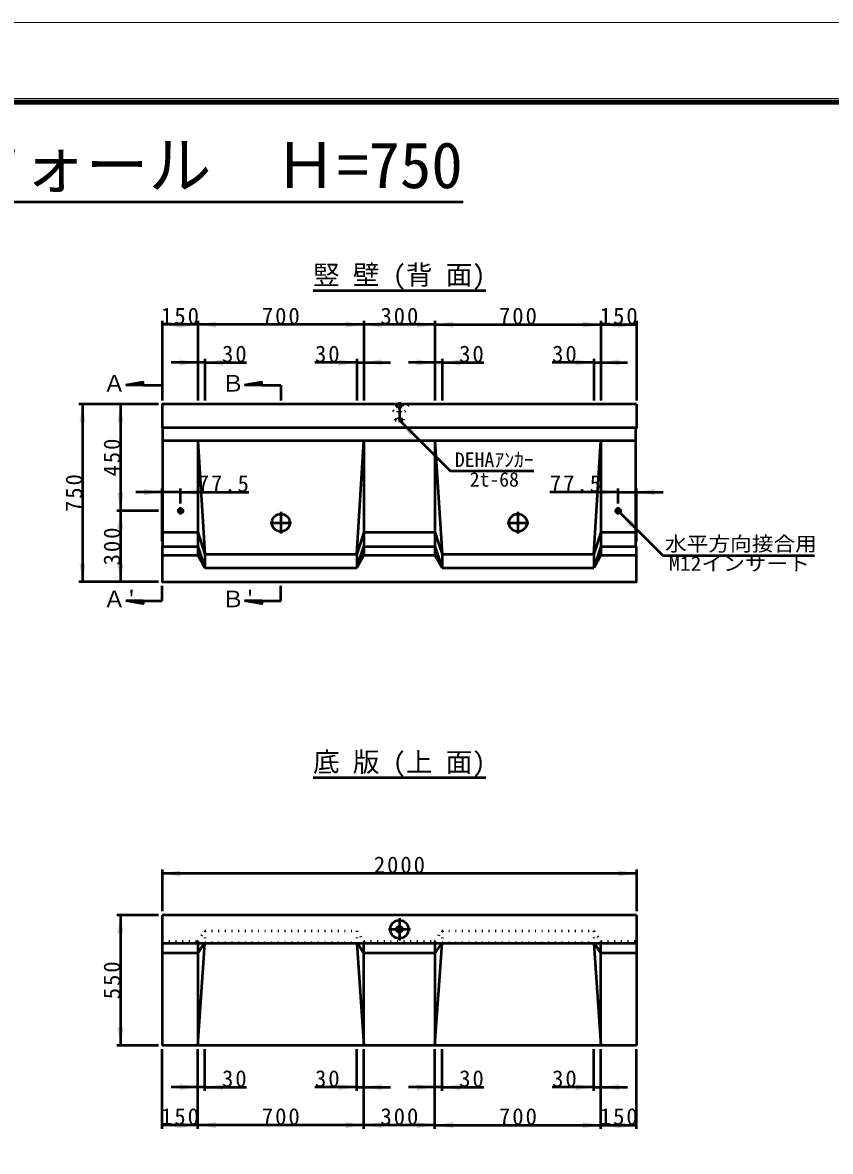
# Model space of a CAD drawing. Units: millimetres, scale not verified. Extents: x -2102 to 2102, y -1485 to 1485.
# Drawn here: x 0 to 1064, y -3 to 1485 of the extents above; entities that cross this region are included whole.
import ezdxf
from ezdxf.enums import TextEntityAlignment as Align

# ---------------------------------------------------------------- set-up
doc = ezdxf.new("R2010")
doc.units = ezdxf.units.MM
doc.header["$LTSCALE"] = 5
for name, pattern in [('DASHED', [7.5, 6, -1.5]), ('DOTTED', [1.75, 0.25, -1.5]), ('LONG_DASHED_DOTTED', [15.25, 12, -1.5, 0.25, -1.5])]:
    doc.linetypes.add(name, pattern=pattern)
doc.layers.add('0-0_V-nasSTD', color=7, linetype='Continuous', lineweight=50)
doc.styles.add('ＭＳ ゴシック', font='')
doc.styles.get('ＭＳ ゴシック').set_extended_font_data('MS Gothic')

msp = doc.modelspace()

# ---------------------------------------------------------------- linework, layer by layer
at = {"layer": '0-0_V-nasSTD'}
for p, q in [((-580.608, 1248.465), (580.608, 1248.465)), ((382.773, 1131.86), (610.273, 1131.86)), ((184.023, 1091.86), (184.023, 986.86)), ((230.898, 1086.86), (184.023, 1086.86)), ((230.898, 1091.86), (230.898, 986.86)), ((449.648, 1086.86), (230.898, 1086.86)), ((449.648, 1091.86), (449.648, 986.86)), ((543.398, 1086.86), (449.648, 1086.86)), ((543.398, 1091.86), (543.398, 986.86)), ((543.398, 1086.86), (762.148, 1086.86)), ((762.148, 1091.86), (762.148, 986.86)), ((762.148, 1086.86), (809.023, 1086.86)), ((809.023, 1091.86), (809.023, 986.86)), ((240.273, 1041.86), (240.273, 986.86)), ((440.273, 1041.86), (440.273, 986.86)), ((552.773, 1041.86), (552.773, 986.86)), ((752.773, 1041.86), (752.773, 986.86)), ((230.898, 1036.86), (195.898, 1036.86)), ((240.273, 1036.86), (230.898, 1036.86)), ((240.273, 1036.86), (295.273, 1036.86)), ((440.273, 1036.86), (385.273, 1036.86)), ((440.273, 1036.86), (449.648, 1036.86)), ((449.648, 1036.86), (484.648, 1036.86)), ((543.398, 1036.86), (508.398, 1036.86)), ((552.773, 1036.86), (543.398, 1036.86)), ((552.773, 1036.86), (607.773, 1036.86)), ((752.773, 1036.86), (697.773, 1036.86)), ((752.773, 1036.86), (762.148, 1036.86)), ((762.148, 1036.86), (797.148, 1036.86)), ((159.023, 1006.86), (135.983, 1006.86)), ((159.023, 1006.86), (184.023, 1006.86)), ((315.273, 1006.86), (292.233, 1006.86)), ((315.273, 1006.86), (340.273, 1006.86)), ((340.273, 1006.86), (340.273, 986.86)), ((179.023, 981.855), (74.023, 981.855)), ((79.023, 981.855), (79.023, 747.485)), ((129.023, 981.855), (129.023, 841.23)), ((496.523, 960.61), (563.698, 893.435)), ((184.023, 950.61), (184.804, 949.829)), ((809.023, 950.61), (184.023, 950.61)), ((808.242, 933.735), (184.804, 933.735)), ((230.898, 933.735), (240.273, 784.36)), ((230.898, 933.735), (230.898, 782.798)), ((440.273, 784.36), (449.648, 933.735)), ((449.648, 933.735), (449.648, 782.798)), ((543.398, 933.735), (552.773, 784.36)), ((543.398, 933.735), (543.398, 782.798)), ((752.773, 784.36), (762.148, 933.735)), ((762.148, 933.735), (762.148, 782.798)), ((673.698, 893.435), (563.698, 893.435)), ((184.023, 865.923), (149.023, 865.923)), ((184.023, 800.923), (184.023, 870.923)), ((208.242, 865.923), (184.023, 865.923)), ((208.242, 850.923), (208.242, 870.923)), ((208.242, 865.923), (298.242, 865.923)), ((784.804, 865.923), (694.804, 865.923)), ((784.804, 850.923), (784.804, 870.923)), ((784.804, 865.923), (809.023, 865.923)), ((809.023, 800.923), (809.023, 870.923)), ((809.023, 865.923), (844.023, 865.923)), ((179.023, 841.23), (124.023, 841.23)), ((129.023, 841.23), (129.023, 747.48)), ((786.903, 839.136), (843.472, 782.568)), ((184.804, 813.11), (230.898, 813.11)), ((230.898, 813.11), (240.273, 784.36)), ((449.648, 813.11), (440.273, 784.36)), ((449.648, 813.11), (543.398, 813.11)), ((543.398, 813.11), (552.773, 784.36)), ((762.148, 813.11), (808.242, 813.11)), ((184.023, 794.36), (230.898, 794.36)), ((230.898, 794.36), (240.273, 766.235)), ((440.273, 766.235), (449.648, 794.36)), ((449.648, 794.36), (543.398, 794.36)), ((543.398, 794.36), (552.773, 766.235)), ((762.148, 794.36), (752.773, 766.235)), ((762.148, 794.36), (809.023, 794.36)), ((184.023, 782.798), (230.898, 782.798)), ((230.898, 782.798), (240.273, 766.235)), ((240.273, 784.36), (440.273, 784.36)), ((240.273, 784.36), (240.273, 766.235)), ((440.273, 784.36), (440.273, 766.235)), ((440.273, 766.235), (449.648, 782.798)), ((449.648, 782.798), (543.398, 782.798)), ((543.398, 782.798), (552.773, 766.235)), ((552.773, 784.36), (752.773, 784.36)), ((552.773, 784.36), (552.773, 766.235)), ((762.148, 782.798), (752.773, 766.235)), ((762.148, 782.798), (809.023, 782.798)), ((843.472, 782.568), (1043.472, 782.568)), ((240.273, 766.235), (440.273, 766.235)), ((552.773, 766.235), (752.773, 766.235)), ((179.023, 747.485), (74.023, 747.485)), ((184.023, 722.485), (184.023, 742.485)), ((340.273, 722.485), (340.273, 742.485)), ((159.023, 722.485), (135.983, 722.485)), ((159.023, 722.485), (184.023, 722.485)), ((315.273, 722.485), (292.233, 722.485)), ((315.273, 722.485), (340.273, 722.485)), ((382.773, 489.531), (610.273, 489.531)), ((184.023, 368.281), (184.023, 313.281)), ((809.023, 363.281), (184.023, 363.281)), ((809.023, 368.281), (809.023, 313.281)), ((179.023, 308.281), (124.023, 308.281)), ((129.023, 308.281), (129.023, 136.406)), ((184.023, 308.281), (184.023, 136.406)), ((809.023, 308.281), (184.023, 308.281)), ((809.023, 308.281), (809.023, 136.406)), ((809.023, 270.781), (184.023, 270.781)), ((230.898, 270.781), (230.898, 136.406)), ((239.421, 270.781), (230.898, 258.281)), ((230.898, 136.406), (240.209, 270.781)), ((440.337, 270.781), (449.648, 136.406)), ((441.125, 270.781), (449.648, 258.281)), ((449.648, 136.406), (449.648, 270.781)), ((543.398, 270.781), (543.398, 136.406)), ((551.921, 270.781), (543.398, 258.281)), ((543.398, 136.406), (552.709, 270.781)), ((752.837, 270.781), (762.148, 136.406)), ((753.625, 270.781), (762.148, 258.281)), ((762.148, 136.406), (762.148, 270.781)), ((230.898, 258.281), (184.023, 258.281)), ((543.398, 258.281), (449.648, 258.281)), ((809.023, 258.281), (762.148, 258.281)), ((179.023, 136.406), (124.023, 136.406)), ((809.023, 136.406), (184.023, 136.406)), ((184.023, 26.406), (184.023, 131.406)), ((230.898, 26.406), (230.898, 131.406)), ((240.273, 76.406), (240.273, 131.406)), ((440.273, 76.406), (440.273, 131.406)), ((449.648, 26.406), (449.648, 131.406)), ((543.398, 26.406), (543.398, 131.406)), ((552.773, 76.406), (552.773, 131.406)), ((752.773, 76.406), (752.773, 131.406)), ((762.148, 26.406), (762.148, 131.406)), ((809.023, 26.406), (809.023, 131.406)), ((230.898, 81.406), (195.898, 81.406)), ((240.273, 81.406), (230.898, 81.406)), ((240.273, 81.406), (295.273, 81.406)), ((440.273, 81.406), (385.273, 81.406)), ((440.273, 81.406), (449.648, 81.406)), ((449.648, 81.406), (484.648, 81.406)), ((543.398, 81.406), (508.398, 81.406)), ((552.773, 81.406), (543.398, 81.406)), ((552.773, 81.406), (607.773, 81.406)), ((752.773, 81.406), (697.773, 81.406)), ((752.773, 81.406), (762.148, 81.406)), ((762.148, 81.406), (797.148, 81.406)), ((230.898, 31.406), (184.023, 31.406)), ((449.648, 31.406), (230.898, 31.406)), ((543.398, 31.406), (449.648, 31.406)), ((543.398, 31.406), (762.148, 31.406)), ((762.148, 31.406), (809.023, 31.406))]:
    msp.add_line(p, q, dxfattribs=at)
at = {"layer": '0-0_V-nasSTD', "linetype": 'LONG_DASHED_DOTTED'}
for p, q in [((496.523, 984.36), (496.523, 958.11)), ((203.554, 841.235), (212.929, 841.235)), ((208.242, 836.548), (208.242, 845.923)), ((340.273, 839.829), (340.273, 811.392)), ((652.773, 839.829), (652.773, 811.392)), ((780.117, 841.235), (789.492, 841.235)), ((784.804, 836.548), (784.804, 845.923)), ((326.054, 825.61), (354.492, 825.61)), ((638.554, 825.61), (666.992, 825.61)), ((496.523, 304.062), (496.523, 275)), ((481.992, 289.531), (511.054, 289.531))]:
    msp.add_line(p, q, dxfattribs=at)
at = {"layer": '0-0_V-nasSTD', "linetype": 'DOTTED'}
for p, q in [((492.617, 978.735), (492.617, 981.86)), ((492.617, 981.86), (500.429, 981.86)), ((492.617, 978.735), (500.429, 978.735)), ((494.335, 962.485), (494.335, 978.11)), ((498.71, 962.485), (498.71, 978.11)), ((500.429, 978.735), (500.429, 981.86)), ((491.054, 962.173), (494.335, 962.485)), ((491.054, 962.173), (501.992, 962.173)), ((491.054, 962.173), (491.054, 960.61)), ((491.054, 960.61), (501.992, 960.61)), ((498.71, 962.485), (501.992, 962.173)), ((501.992, 962.173), (501.992, 960.61)), ((230.898, 273.906), (240.273, 287.656)), ((240.273, 287.656), (440.273, 287.656)), ((240.273, 287.656), (240.273, 272.031)), ((440.273, 287.656), (449.648, 273.906)), ((440.273, 287.656), (440.273, 272.031)), ((543.398, 273.906), (552.773, 287.656)), ((552.773, 287.656), (752.773, 287.656)), ((552.773, 287.656), (552.773, 272.031)), ((752.773, 287.656), (752.773, 272.031)), ((184.023, 273.906), (230.898, 273.906)), ((240.273, 272.031), (440.273, 272.031)), ((449.648, 273.906), (543.398, 273.906)), ((449.648, 273.906), (449.648, 270.781)), ((543.398, 273.906), (543.398, 270.781)), ((552.773, 272.031), (752.773, 272.031)), ((762.148, 273.906), (762.148, 270.781))]:
    msp.add_line(p, q, dxfattribs=at)
at = {"layer": '0-0_V-nasSTD', "linetype": 'DASHED'}
msp.add_line((230.898, 273.906), (230.898, 270.781), dxfattribs=at)
at = {"layer": '0-0_V-nasSTD', "lineweight": 18}
for points in [[(-2102.5, -1485), (-2102.5, 1485), (2102.5, 1485), (2102.5, -1485)], [(-2002.5, -1385), (-2002.5, 1385), (2002.5, 1385), (2002.5, -1385)]]:
    msp.add_lwpolyline(points, close=True, dxfattribs=at)
at = {"layer": '0-0_V-nasSTD', "lineweight": 100}
msp.add_lwpolyline([(1997.5, -1380), (1997.5, 1380), (-1997.5, 1380)], dxfattribs=at)
at = {"layer": '0-0_V-nasSTD'}
for points in [[(159.023, 1006.86), (159.023, 1010.7), (135.983, 1006.86)], [(315.273, 1006.86), (315.273, 1010.7), (292.233, 1006.86)], [(809.023, 981.86), (184.023, 981.86), (184.023, 950.61)], [(809.023, 981.86), (809.023, 950.61), (808.242, 949.829)], [(184.023, 794.36), (184.804, 795.142), (184.804, 949.829)], [(809.023, 794.36), (808.242, 795.142), (808.242, 949.829)], [(762.148, 813.11), (752.773, 784.36), (752.773, 766.235)], [(184.023, 794.36), (184.023, 747.485), (809.023, 747.485), (809.023, 794.36)], [(159.023, 722.485), (159.023, 718.645), (135.983, 722.485)], [(315.273, 722.485), (315.273, 718.645), (292.233, 722.485)]]:
    msp.add_lwpolyline(points, dxfattribs=at)
at = {"layer": '0-0_V-nasSTD', "linetype": 'DOTTED'}
for points in [[(492.617, 978.735), (494.335, 978.11), (498.71, 978.11), (500.429, 978.735)], [(752.773, 287.656), (762.148, 273.906), (809.023, 273.906)], [(239.421, 270.781), (240.273, 272.031), (240.209, 270.781)], [(440.337, 270.781), (440.273, 272.031), (441.125, 270.781)], [(551.921, 270.781), (552.773, 272.031), (552.709, 270.781)], [(752.837, 270.781), (752.773, 272.031), (753.625, 270.781)]]:
    msp.add_lwpolyline(points, dxfattribs=at)
at = {"layer": '0-0_V-nasSTD'}
for centre, radius in [((208.242, 841.235), 2.969), ((208.242, 841.235), 1.875), ((208.242, 841.235), 1.562), ((340.273, 825.61), 11.719), ((652.773, 825.61), 11.719), ((784.804, 841.235), 2.969), ((784.804, 841.235), 1.875), ((784.804, 841.235), 1.562), ((496.523, 289.531), 12.031), ((496.523, 289.531), 3.906)]:
    msp.add_circle(centre, radius, dxfattribs=at)
at = {"layer": '0-0_V-nasSTD', "linetype": 'DOTTED'}
msp.add_arc((496.523, 982.177), 12.035, 181.5077, 358.4923, dxfattribs=at)
at = {"layer": '0-0_V-nasSTD'}
for points in [[(184.023, 1086.86), (208.023, 1086.86), (208.023, 1090.86)], [(184.023, 1086.86), (208.023, 1082.86), (208.023, 1086.86)], [(206.898, 1086.86), (206.898, 1090.86), (230.898, 1086.86)], [(206.898, 1082.86), (206.898, 1086.86), (230.898, 1086.86)], [(230.898, 1086.86), (254.898, 1086.86), (254.898, 1090.86)], [(230.898, 1086.86), (254.898, 1082.86), (254.898, 1086.86)], [(425.648, 1086.86), (425.648, 1090.86), (449.648, 1086.86)], [(425.648, 1082.86), (425.648, 1086.86), (449.648, 1086.86)], [(449.648, 1086.86), (473.648, 1086.86), (473.648, 1090.86)], [(449.648, 1086.86), (473.648, 1082.86), (473.648, 1086.86)], [(519.398, 1086.86), (519.398, 1090.86), (543.398, 1086.86)], [(519.398, 1082.86), (519.398, 1086.86), (543.398, 1086.86)], [(543.398, 1086.86), (567.398, 1086.86), (567.398, 1090.86)], [(543.398, 1086.86), (567.398, 1082.86), (567.398, 1086.86)], [(738.148, 1086.86), (738.148, 1090.86), (762.148, 1086.86)], [(738.148, 1082.86), (738.148, 1086.86), (762.148, 1086.86)], [(762.148, 1086.86), (786.148, 1086.86), (786.148, 1090.86)], [(762.148, 1086.86), (786.148, 1082.86), (786.148, 1086.86)], [(785.023, 1086.86), (785.023, 1090.86), (809.023, 1086.86)], [(785.023, 1082.86), (785.023, 1086.86), (809.023, 1086.86)], [(206.898, 1036.86), (206.898, 1040.86), (230.898, 1036.86)], [(206.898, 1032.86), (206.898, 1036.86), (230.898, 1036.86)], [(240.273, 1036.86), (264.273, 1036.86), (264.273, 1040.86)], [(240.273, 1036.86), (264.273, 1032.86), (264.273, 1036.86)], [(416.273, 1036.86), (416.273, 1040.86), (440.273, 1036.86)], [(416.273, 1032.86), (416.273, 1036.86), (440.273, 1036.86)], [(449.648, 1036.86), (473.648, 1036.86), (473.648, 1040.86)], [(449.648, 1036.86), (473.648, 1032.86), (473.648, 1036.86)], [(519.398, 1036.86), (519.398, 1040.86), (543.398, 1036.86)], [(519.398, 1032.86), (519.398, 1036.86), (543.398, 1036.86)], [(552.773, 1036.86), (576.773, 1036.86), (576.773, 1040.86)], [(552.773, 1036.86), (576.773, 1032.86), (576.773, 1036.86)], [(728.773, 1036.86), (728.773, 1040.86), (752.773, 1036.86)], [(728.773, 1032.86), (728.773, 1036.86), (752.773, 1036.86)], [(762.148, 1036.86), (786.148, 1036.86), (786.148, 1040.86)], [(762.148, 1036.86), (786.148, 1032.86), (786.148, 1036.86)], [(75.023, 957.855), (79.023, 957.855), (79.023, 981.855)], [(79.023, 957.855), (79.023, 981.855), (83.023, 957.855)], [(125.023, 957.855), (129.023, 957.855), (129.023, 981.855)], [(129.023, 957.855), (129.023, 981.855), (133.023, 957.855)], [(496.523, 960.61), (510.665, 940.811), (513.493, 943.64)], [(496.523, 960.61), (513.493, 943.64), (516.322, 946.468)], [(125.023, 865.23), (129.023, 841.23), (129.023, 865.23)], [(129.023, 841.23), (129.023, 865.23), (133.023, 865.23)], [(160.023, 865.923), (160.023, 869.923), (184.023, 865.923)], [(160.023, 861.923), (160.023, 865.923), (184.023, 865.923)], [(208.242, 865.923), (232.242, 865.923), (232.242, 869.923)], [(208.242, 865.923), (232.242, 861.923), (232.242, 865.923)], [(760.804, 865.923), (760.804, 869.923), (784.804, 865.923)], [(760.804, 861.923), (760.804, 865.923), (784.804, 865.923)], [(809.023, 865.923), (833.023, 865.923), (833.023, 869.923)], [(809.023, 865.923), (833.023, 861.923), (833.023, 865.923)], [(125.023, 817.23), (129.023, 817.23), (129.023, 841.23)], [(129.023, 817.23), (129.023, 841.23), (133.023, 817.23)], [(786.903, 839.136), (801.046, 819.337), (803.874, 822.166)], [(786.903, 839.136), (803.874, 822.166), (806.702, 824.994)], [(75.023, 771.485), (79.023, 747.485), (79.023, 771.485)], [(79.023, 747.485), (79.023, 771.485), (83.023, 771.485)], [(125.023, 771.48), (129.023, 747.48), (129.023, 771.48)], [(129.023, 747.48), (129.023, 771.48), (133.023, 771.48)], [(184.023, 363.281), (208.023, 363.281), (208.023, 367.281)], [(184.023, 363.281), (208.023, 359.281), (208.023, 363.281)], [(785.023, 363.281), (785.023, 367.281), (809.023, 363.281)], [(785.023, 359.281), (785.023, 363.281), (809.023, 363.281)], [(125.023, 284.281), (129.023, 284.281), (129.023, 308.281)], [(129.023, 284.281), (129.023, 308.281), (133.023, 284.281)], [(125.023, 160.406), (129.023, 136.406), (129.023, 160.406)], [(129.023, 136.406), (129.023, 160.406), (133.023, 160.406)], [(206.898, 81.406), (206.898, 85.406), (230.898, 81.406)], [(206.898, 77.406), (206.898, 81.406), (230.898, 81.406)], [(240.273, 81.406), (264.273, 81.406), (264.273, 85.406)], [(240.273, 81.406), (264.273, 77.406), (264.273, 81.406)], [(416.273, 81.406), (416.273, 85.406), (440.273, 81.406)], [(416.273, 77.406), (416.273, 81.406), (440.273, 81.406)], [(449.648, 81.406), (473.648, 81.406), (473.648, 85.406)], [(449.648, 81.406), (473.648, 77.406), (473.648, 81.406)], [(519.398, 81.406), (519.398, 85.406), (543.398, 81.406)], [(519.398, 77.406), (519.398, 81.406), (543.398, 81.406)], [(552.773, 81.406), (576.773, 81.406), (576.773, 85.406)], [(552.773, 81.406), (576.773, 77.406), (576.773, 81.406)], [(728.773, 81.406), (728.773, 85.406), (752.773, 81.406)], [(728.773, 77.406), (728.773, 81.406), (752.773, 81.406)], [(762.148, 81.406), (786.148, 81.406), (786.148, 85.406)], [(762.148, 81.406), (786.148, 77.406), (786.148, 81.406)], [(184.023, 31.406), (208.023, 31.406), (208.023, 35.406)], [(184.023, 31.406), (208.023, 27.406), (208.023, 31.406)], [(206.898, 31.406), (206.898, 35.406), (230.898, 31.406)], [(206.898, 27.406), (206.898, 31.406), (230.898, 31.406)], [(230.898, 31.406), (254.898, 31.406), (254.898, 35.406)], [(230.898, 31.406), (254.898, 27.406), (254.898, 31.406)], [(425.648, 31.406), (425.648, 35.406), (449.648, 31.406)], [(425.648, 27.406), (425.648, 31.406), (449.648, 31.406)], [(449.648, 31.406), (473.648, 31.406), (473.648, 35.406)], [(449.648, 31.406), (473.648, 27.406), (473.648, 31.406)], [(519.398, 31.406), (519.398, 35.406), (543.398, 31.406)], [(519.398, 27.406), (519.398, 31.406), (543.398, 31.406)], [(543.398, 31.406), (567.398, 31.406), (567.398, 35.406)], [(543.398, 31.406), (567.398, 27.406), (567.398, 31.406)], [(738.148, 31.406), (738.148, 35.406), (762.148, 31.406)], [(738.148, 27.406), (738.148, 31.406), (762.148, 31.406)], [(762.148, 31.406), (786.148, 31.406), (786.148, 35.406)], [(762.148, 31.406), (786.148, 27.406), (786.148, 31.406)], [(785.023, 31.406), (785.023, 35.406), (809.023, 31.406)], [(785.023, 27.406), (785.023, 31.406), (809.023, 31.406)]]:
    msp.add_solid(points, dxfattribs=at)

# ---------------------------------------------------------------- texts
at = {"layer": '0-0_V-nasSTD', "style": 'ＭＳ ゴシック'}
for s, height, p in [('プレキャストウォール  Ｈ=750', 60.81, (-580.608, 1248.465)), ('竪 壁 (背 面)', 25.66, (382.773, 1131.86)), ('Ａ', 21.99, (105.983, 991.86)), ('Ｂ', 21.99, (262.233, 991.86)), ('DEHAｱﾝｶｰ', 19.06, (569.698, 893.435)), ('2t-68', 19.06, (589.198, 867.435)), ("Ａ'", 21.99, (105.983, 707.485)), ("Ｂ'", 21.99, (262.233, 707.485)), ('底 版 (上 面)', 25.66, (382.773, 489.531))]:
    msp.add_text(s, height=height, dxfattribs=at).set_placement(p, align=Align.BOTTOM_LEFT)
at = {"layer": '0-0_V-nasSTD', "style": 'ＭＳ ゴシック', "width": 1.1}
for s, p in [('水平方向接合用', (846.472, 782.568)), ('M12インサート', (851.722, 756.568))]:
    msp.add_text(s, height=19.06, dxfattribs=at).set_placement(p, align=Align.BOTTOM_LEFT)
at = {"layer": '0-0_V-nasSTD', "char_height": 21.99, "attachment_point": 7, "style": 'ＭＳ ゴシック'}
for s, insert in [('\\T1.17;150', (182.46, 1086.86)), ('\\T1.17;700', (315.273, 1086.86)), ('\\T1.17;300', (471.523, 1086.86)), ('\\T1.17;700', (627.773, 1086.86)), ('\\T1.17;150', (760.585, 1086.86)), ('\\T1.17;30', (262.773, 1036.86)), ('\\T1.17;30', (385.273, 1036.86)), ('\\T1.17;30', (575.273, 1036.86)), ('\\T1.17;30', (697.773, 1036.86)), ('\\T1.17;77.5', (230.742, 865.923)), ('\\T1.17;77.5', (694.804, 865.923)), ('\\T1.17;2000', (462.773, 363.281)), ('\\T1.17;30', (262.773, 81.406)), ('\\T1.17;30', (385.273, 81.406)), ('\\T1.17;30', (575.273, 81.406)), ('\\T1.17;30', (697.773, 81.406)), ('\\T1.17;150', (182.46, 31.406)), ('\\T1.17;700', (315.273, 31.406)), ('\\T1.17;300', (471.523, 31.406)), ('\\T1.17;700', (627.773, 31.406)), ('\\T1.17;150', (760.585, 31.406))]:
    msp.add_mtext(s, dxfattribs=dict(at, insert=insert))
at = {"layer": '0-0_V-nasSTD', "char_height": 21.99, "attachment_point": 7, "rotation": 90, "style": 'ＭＳ ゴシック'}
for s, insert in [('\\T1.17;450', (129.023, 886.543)), ('\\T1.17;750', (79.023, 839.67)), ('\\T1.17;300', (129.023, 769.355)), ('\\T1.17;550', (129.023, 197.344))]:
    msp.add_mtext(s, dxfattribs=dict(at, insert=insert))

doc.saveas('drawing.dxf')
